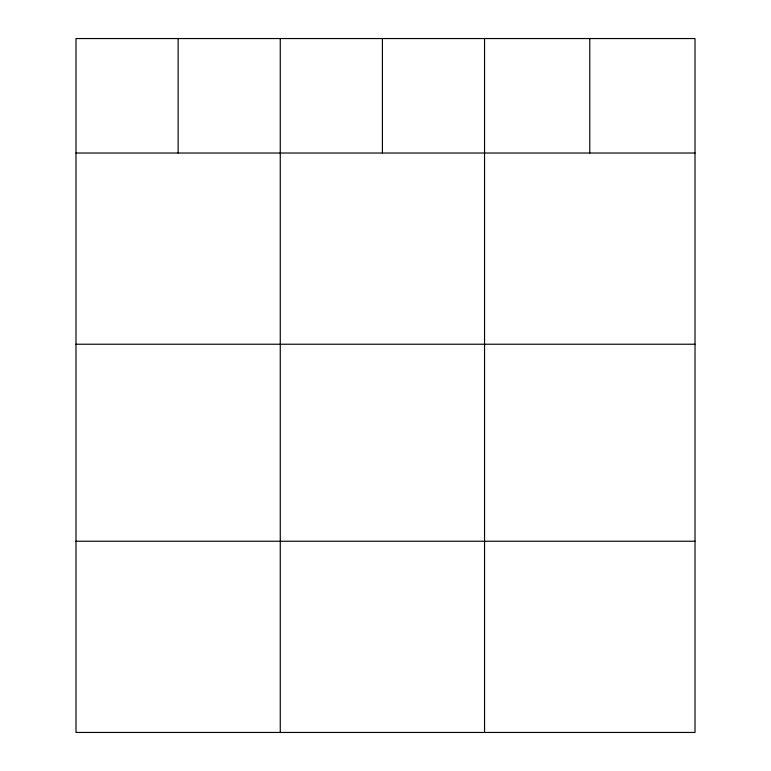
<?xml version="1.0" encoding="UTF-8"?>
<svg xmlns="http://www.w3.org/2000/svg" width="771" height="771" viewBox="0 0 771 771"><rect width="100%" height="100%" fill="white"/><g stroke="black" fill="none" stroke-linecap="round" stroke-linejoin="round"><path stroke-width="1.16" d="M695.008 153.024L695.008 732.45L75.992 732.45L75.992 38.55L695.008 38.55L695.008 153.024L75.992 153.024M75.992 344.232L695.008 344.232M75.992 541.242L695.008 541.242M589.776 38.55L589.776 153.024M484.545 38.55L484.545 732.45M382.406 38.55L382.406 153.024M280.268 38.55L280.268 732.45M178.13 38.55L178.13 153.024"/></g></svg>
